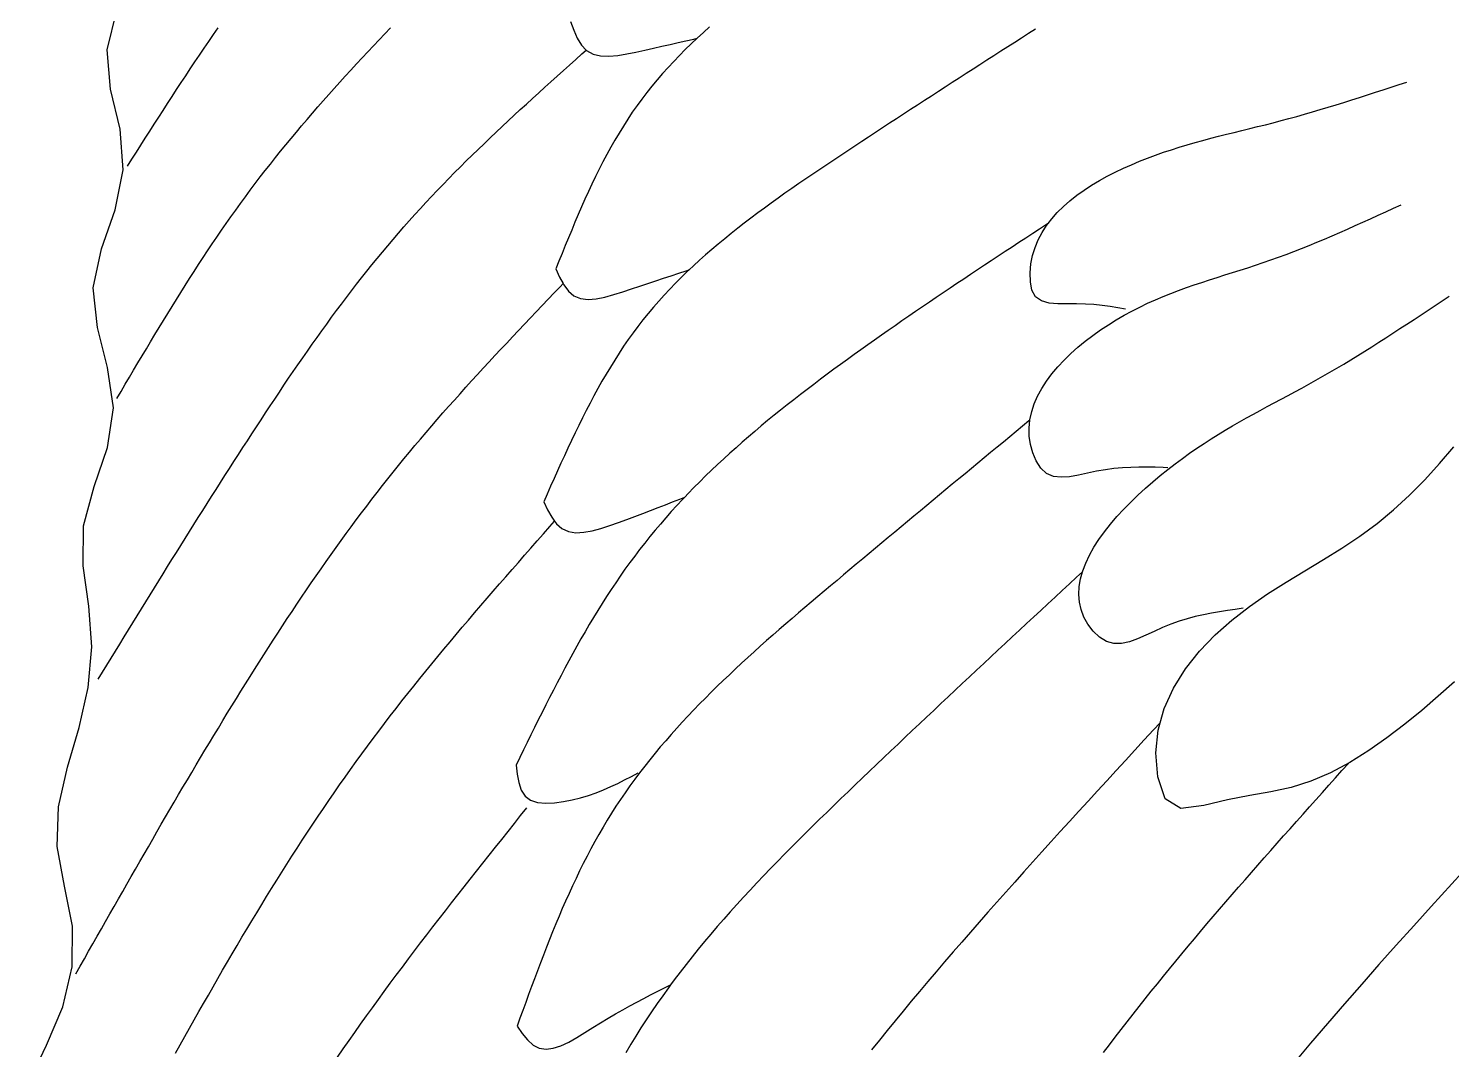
# Model space of a CAD drawing. Extents: x -3475 to 3475, y -2114 to 2114.
# Drawn here: x 105.1 to 361.3, y 473.8 to 657.7 of the extents above; entities that cross this region are included whole.
import ezdxf

# ---------------------------------------------------------------- set-up
doc = ezdxf.new("R2010")
doc.units = 0
doc.header["$MEASUREMENT"] = 0
doc.layers.get('0').update_dxf_attribs({"linetype": 'CONTINUOUS'})

msp = doc.modelspace()

# ---------------------------------------------------------------- linework, layer by layer
for p, q in [((119.24, 653.83), (120.99, 660.9)), ((202.66, 658.91), (203.24, 657.37)), ((137.53, 655.33), (138.37, 656.56)), ((138.37, 656.56), (139.21, 657.79)), ((168.19, 655.61), (169.22, 656.69)), ((169.22, 656.69), (170.25, 657.77)), ((203.24, 657.37), (203.88, 655.93)), ((226.6, 656.93), (225.49, 655.91)), ((227.71, 657.94), (226.6, 656.93)), ((285.16, 656.74), (283.91, 655.94)), ((286.41, 657.54), (285.16, 656.74)), ((119.81, 646.71), (119.24, 653.83)), ((135.86, 652.87), (136.69, 654.1)), ((136.69, 654.1), (137.53, 655.33)), ((166.15, 653.45), (167.17, 654.53)), ((167.17, 654.53), (168.19, 655.61)), ((203.88, 655.93), (204.63, 654.67)), ((204.63, 654.67), (205.49, 653.76)), ((204.72, 653.07), (205.49, 653.76)), ((205.49, 653.76), (205.57, 653.68)), ((205.57, 653.68), (206.72, 653.05)), ((214.45, 653.4), (216.06, 653.76)), ((216.06, 653.76), (217.62, 654.1)), ((217.62, 654.1), (219.13, 654.44)), ((219.13, 654.44), (220.61, 654.78)), ((220.61, 654.78), (222.04, 655.1)), ((222.04, 655.1), (223.46, 655.43)), ((223.34, 653.84), (222.29, 652.78)), ((224.41, 654.88), (223.34, 653.84)), ((223.46, 655.43), (224.85, 655.75)), ((225.48, 655.9), (224.41, 654.88)), ((224.85, 655.75), (225.48, 655.9)), ((225.49, 655.91), (225.48, 655.9)), ((280.16, 653.54), (278.91, 652.74)), ((281.41, 654.34), (280.16, 653.54)), ((282.66, 655.14), (281.41, 654.34)), ((283.91, 655.94), (282.66, 655.14)), ((134.2, 650.39), (135.03, 651.63)), ((135.03, 651.63), (135.86, 652.87)), ((163.11, 650.17), (164.12, 651.26)), ((164.12, 651.26), (165.13, 652.36)), ((165.13, 652.36), (166.15, 653.45)), ((201.38, 650.07), (202.49, 651.07)), ((202.49, 651.07), (203.6, 652.07)), ((203.6, 652.07), (204.72, 653.07)), ((206.72, 653.05), (208.07, 652.73)), ((208.07, 652.73), (209.56, 652.67)), ((209.56, 652.67), (211.16, 652.8)), ((211.16, 652.8), (212.8, 653.07)), ((212.8, 653.07), (214.45, 653.4)), ((221.26, 651.71), (220.25, 650.62)), ((222.29, 652.78), (221.26, 651.71)), ((276.41, 651.13), (275.16, 650.33)), ((277.66, 651.93), (276.41, 651.13)), ((278.91, 652.74), (277.66, 651.93)), ((132.56, 647.91), (133.38, 649.15)), ((133.38, 649.15), (134.2, 650.39)), ((161.11, 647.97), (162.11, 649.07)), ((162.11, 649.07), (163.11, 650.17)), ((199.15, 648.07), (200.26, 649.07)), ((200.26, 649.07), (201.38, 650.07)), ((218.29, 648.4), (217.34, 647.27)), ((219.26, 649.52), (218.29, 648.4)), ((220.25, 650.62), (219.26, 649.52)), ((272.66, 648.71), (271.41, 647.91)), ((273.91, 649.52), (272.66, 648.71)), ((275.16, 650.33), (273.91, 649.52)), ((121.55, 639.5), (119.81, 646.71)), ((130.93, 645.41), (131.74, 646.66)), ((131.74, 646.66), (132.56, 647.91)), ((159.12, 645.75), (160.11, 646.86)), ((160.11, 646.86), (161.11, 647.97)), ((195.83, 645.06), (196.94, 646.07)), ((196.94, 646.07), (198.04, 647.07)), ((198.04, 647.07), (199.15, 648.07)), ((216.42, 646.12), (215.52, 644.95)), ((217.34, 647.27), (216.42, 646.12)), ((268.91, 646.29), (267.65, 645.48)), ((270.16, 647.1), (268.91, 646.29)), ((271.41, 647.91), (270.16, 647.1)), ((346.2, 645.7), (347.62, 646.16)), ((347.62, 646.16), (349.04, 646.62)), ((349.04, 646.62), (350.46, 647.08)), ((350.46, 647.08), (351.88, 647.54)), ((351.88, 647.54), (353.3, 648.01)), ((129.31, 642.91), (130.12, 644.16)), ((130.12, 644.16), (130.93, 645.41)), ((156.18, 642.4), (157.16, 643.52)), ((157.16, 643.52), (158.14, 644.64)), ((158.14, 644.64), (159.12, 645.75)), ((193.63, 643.04), (194.73, 644.05)), ((194.73, 644.05), (195.83, 645.06)), ((214.65, 643.76), (213.8, 642.56)), ((215.52, 644.95), (214.65, 643.76)), ((265.15, 643.86), (263.9, 643.04)), ((266.4, 644.67), (265.15, 643.86)), ((267.65, 645.48), (266.4, 644.67)), ((337.69, 643.05), (339.11, 643.48)), ((339.11, 643.48), (340.53, 643.91)), ((340.53, 643.91), (341.94, 644.35)), ((341.94, 644.35), (343.36, 644.8)), ((343.36, 644.8), (344.78, 645.25)), ((344.78, 645.25), (346.2, 645.7)), ((127.69, 640.41), (128.5, 641.66)), ((128.5, 641.66), (129.31, 642.91)), ((154.25, 640.14), (155.22, 641.27)), ((155.22, 641.27), (156.18, 642.4)), ((190.35, 639.99), (191.44, 641.01)), ((191.44, 641.01), (192.53, 642.03)), ((192.53, 642.03), (193.63, 643.04)), ((212.98, 641.33), (212.18, 640.09)), ((213.8, 642.56), (212.98, 641.33)), ((261.39, 641.41), (260.13, 640.59)), ((262.64, 642.22), (261.39, 641.41)), ((263.9, 643.04), (262.64, 642.22)), ((329.22, 640.69), (330.63, 641.06)), ((330.63, 641.06), (332.04, 641.44)), ((332.04, 641.44), (333.45, 641.83)), ((333.45, 641.83), (334.87, 642.23)), ((334.87, 642.23), (336.28, 642.64)), ((336.28, 642.64), (337.69, 643.05)), ((122.13, 632.18), (121.55, 639.5)), ((126.08, 637.9), (126.89, 639.15)), ((126.89, 639.15), (127.69, 640.41)), ((152.35, 637.86), (153.3, 639)), ((153.3, 639), (154.25, 640.14)), ((188.18, 637.94), (189.26, 638.97)), ((189.26, 638.97), (190.35, 639.99)), ((211.4, 638.83), (210.65, 637.56)), ((212.18, 640.09), (211.4, 638.83)), ((257.62, 638.94), (256.36, 638.11)), ((258.88, 639.76), (257.62, 638.94)), ((260.13, 640.59), (258.88, 639.76)), ((317.96, 637.88), (319.37, 638.24)), ((319.37, 638.24), (320.78, 638.6)), ((320.78, 638.6), (322.18, 638.95)), ((322.18, 638.95), (323.59, 639.29)), ((323.59, 639.29), (325, 639.63)), ((325, 639.63), (326.41, 639.98)), ((326.41, 639.98), (327.81, 640.33)), ((327.81, 640.33), (329.22, 640.69)), ((124.48, 635.39), (125.28, 636.64)), ((125.28, 636.64), (126.08, 637.9)), ((150.46, 635.56), (151.4, 636.71)), ((151.4, 636.71), (152.35, 637.86)), ((184.96, 634.84), (186.03, 635.88)), ((186.03, 635.88), (187.1, 636.91)), ((187.1, 636.91), (188.18, 637.94)), ((209.92, 636.27), (209.2, 634.96)), ((210.65, 637.56), (209.92, 636.27)), ((252.59, 635.62), (251.33, 634.79)), ((253.85, 636.46), (252.59, 635.62)), ((255.11, 637.29), (253.85, 636.46)), ((256.36, 638.11), (255.11, 637.29)), ((309.44, 635.35), (310.87, 635.82)), ((310.87, 635.82), (312.29, 636.28)), ((312.29, 636.28), (313.71, 636.71)), ((313.71, 636.71), (315.13, 637.11)), ((315.13, 637.11), (316.54, 637.5)), ((316.54, 637.5), (317.96, 637.88)), ((122.87, 632.87), (123.67, 634.13)), ((123.67, 634.13), (124.48, 635.39)), ((147.7, 632.08), (148.61, 633.24)), ((148.61, 633.24), (149.53, 634.41)), ((149.53, 634.41), (150.46, 635.56)), ((182.84, 632.74), (183.9, 633.79)), ((183.9, 633.79), (184.96, 634.84)), ((208.51, 633.65), (207.83, 632.32)), ((209.2, 634.96), (208.51, 633.65)), ((248.81, 633.11), (247.55, 632.27)), ((250.07, 633.95), (248.81, 633.11)), ((251.33, 634.79), (250.07, 633.95)), ((302.23, 632.47), (303.68, 633.12)), ((303.68, 633.12), (305.13, 633.73)), ((305.13, 633.73), (306.57, 634.3)), ((306.57, 634.3), (308.01, 634.84)), ((308.01, 634.84), (309.44, 635.35)), ((120.67, 625.01), (122.13, 632.18)), ((145.89, 629.73), (146.79, 630.91)), ((146.79, 630.91), (147.7, 632.08)), ((179.71, 629.56), (180.75, 630.63)), ((180.75, 630.63), (181.79, 631.69)), ((181.79, 631.69), (182.84, 632.74)), ((207.17, 630.98), (206.52, 629.63)), ((207.83, 632.32), (207.17, 630.98)), ((245.04, 630.56), (243.78, 629.71)), ((246.29, 631.42), (245.04, 630.56)), ((247.55, 632.27), (246.29, 631.42)), ((297.91, 630.26), (299.33, 631.04)), ((299.33, 631.04), (300.78, 631.77)), ((300.78, 631.77), (302.23, 632.47)), ((144.11, 627.35), (144.99, 628.54)), ((144.99, 628.54), (145.89, 629.73)), ((177.65, 627.41), (178.68, 628.49)), ((178.68, 628.49), (179.71, 629.56)), ((205.89, 628.27), (205.27, 626.9)), ((206.52, 629.63), (205.89, 628.27)), ((241.29, 627.97), (240.05, 627.1)), ((242.54, 628.84), (241.29, 627.97)), ((243.78, 629.71), (242.54, 628.84)), ((293.86, 627.62), (295.17, 628.55)), ((295.17, 628.55), (296.52, 629.43)), ((296.52, 629.43), (297.91, 630.26)), ((142.37, 624.95), (143.23, 626.16)), ((143.23, 626.16), (144.11, 627.35)), ((175.63, 625.24), (176.64, 626.33)), ((176.64, 626.33), (177.65, 627.41)), ((204.65, 625.53), (204.05, 624.15)), ((205.27, 626.9), (204.65, 625.53)), ((237.6, 625.32), (236.38, 624.43)), ((238.82, 626.21), (237.6, 625.32)), ((240.05, 627.1), (238.82, 626.21)), ((290.33, 624.52), (291.44, 625.61)), ((291.44, 625.61), (292.61, 626.64)), ((292.61, 626.64), (293.86, 627.62)), ((350.85, 625.28), (352.23, 625.92)), ((118.22, 617.99), (120.67, 625.01)), ((140.65, 622.53), (141.51, 623.74)), ((141.51, 623.74), (142.37, 624.95)), ((172.65, 621.92), (173.63, 623.03)), ((173.63, 623.03), (174.63, 624.14)), ((174.63, 624.14), (175.63, 625.24)), ((204.05, 624.15), (203.46, 622.76)), ((235.17, 623.52), (233.97, 622.6)), ((236.38, 624.43), (235.17, 623.52)), ((288.69, 622.55), (289.32, 623.38)), ((289.32, 623.38), (290.33, 624.52)), ((343.96, 622.15), (345.34, 622.77)), ((345.34, 622.77), (346.72, 623.39)), ((346.72, 623.39), (348.1, 624.02)), ((348.1, 624.02), (349.48, 624.65)), ((349.48, 624.65), (350.85, 625.28)), ((138.97, 620.09), (139.81, 621.31)), ((139.81, 621.31), (140.65, 622.53)), ((170.7, 619.67), (171.67, 620.8)), ((171.67, 620.8), (172.65, 621.92)), ((202.88, 621.36), (202.3, 619.96)), ((203.46, 622.76), (202.88, 621.36)), ((231.6, 620.74), (230.43, 619.8)), ((232.78, 621.68), (231.6, 620.74)), ((233.97, 622.6), (232.78, 621.68)), ((285.9, 620.73), (284.66, 619.92)), ((287.15, 621.54), (285.9, 620.73)), ((286.89, 619.59), (287.59, 620.91)), ((288.39, 622.36), (287.15, 621.54)), ((287.59, 620.91), (288.4, 622.18)), ((288.69, 622.55), (288.39, 622.36)), ((288.4, 622.18), (288.69, 622.55)), ((338.45, 619.74), (339.83, 620.33)), ((339.83, 620.33), (341.21, 620.93)), ((341.21, 620.93), (342.59, 621.53)), ((342.59, 621.53), (343.96, 622.15)), ((116.71, 610.97), (118.22, 617.99)), ((137.32, 617.62), (138.14, 618.86)), ((138.14, 618.86), (138.97, 620.09)), ((168.79, 617.39), (169.74, 618.54)), ((169.74, 618.54), (170.7, 619.67)), ((201.72, 618.56), (201.15, 617.16)), ((202.3, 619.96), (201.72, 618.56)), ((228.13, 617.87), (227, 616.89)), ((229.27, 618.84), (228.13, 617.87)), ((230.43, 619.8), (229.27, 618.84)), ((282.18, 618.29), (280.93, 617.47)), ((283.42, 619.1), (282.18, 618.29)), ((284.66, 619.92), (283.42, 619.1)), ((285.88, 616.76), (286.32, 618.21)), ((286.32, 618.21), (286.89, 619.59)), ((332.93, 617.5), (334.31, 618.04)), ((334.31, 618.04), (335.69, 618.59)), ((335.69, 618.59), (337.07, 619.16)), ((337.07, 619.16), (338.45, 619.74)), ((134.88, 613.9), (135.68, 615.14)), ((135.68, 615.14), (136.5, 616.39)), ((136.5, 616.39), (137.32, 617.62)), ((165.97, 613.93), (166.9, 615.09)), ((166.9, 615.09), (167.84, 616.24)), ((167.84, 616.24), (168.79, 617.39)), ((200.58, 615.75), (200.02, 614.34)), ((201.15, 617.16), (200.58, 615.75)), ((225.89, 615.9), (224.79, 614.89)), ((227, 616.89), (225.89, 615.9)), ((278.45, 615.83), (277.21, 615.01)), ((279.69, 616.65), (278.45, 615.83)), ((280.93, 617.47), (279.69, 616.65)), ((285.45, 613.66), (285.59, 615.24)), ((285.59, 615.24), (285.88, 616.76)), ((326.03, 615.01), (327.41, 615.48)), ((327.41, 615.48), (328.8, 615.96)), ((328.8, 615.96), (330.18, 616.45)), ((330.18, 616.45), (331.55, 616.97)), ((331.55, 616.97), (332.93, 617.5)), ((133.28, 611.39), (134.08, 612.65)), ((134.08, 612.65), (134.88, 613.9)), ((164.13, 611.59), (165.05, 612.76)), ((165.05, 612.76), (165.97, 613.93)), ((200.02, 614.34), (200.7, 612.88)), ((200.7, 612.88), (201.34, 611.7)), ((218.05, 612.22), (219.44, 612.68)), ((219.44, 612.68), (220.81, 613.12)), ((220.81, 613.12), (222.16, 613.56)), ((222.64, 612.84), (221.59, 611.79)), ((222.16, 613.56), (223.48, 613.99)), ((223.7, 613.87), (222.64, 612.84)), ((223.48, 613.99), (224.01, 614.16)), ((224.01, 614.16), (223.7, 613.87)), ((224.79, 614.89), (224.01, 614.16)), ((273.49, 612.53), (272.25, 611.7)), ((274.73, 613.36), (273.49, 612.53)), ((275.97, 614.19), (274.73, 613.36)), ((277.21, 615.01), (275.97, 614.19)), ((285.48, 612.03), (285.45, 613.66)), ((317.74, 612.38), (319.12, 612.82)), ((319.12, 612.82), (320.51, 613.26)), ((320.51, 613.26), (321.89, 613.69)), ((321.89, 613.69), (323.27, 614.13)), ((323.27, 614.13), (324.65, 614.57)), ((324.65, 614.57), (326.03, 615.01)), ((117.46, 603.83), (116.71, 610.97)), ((131.7, 608.87), (132.49, 610.13)), ((132.49, 610.13), (133.28, 611.39)), ((162.32, 609.22), (163.22, 610.41)), ((163.22, 610.41), (164.13, 611.59)), ((198.66, 608.9), (199.73, 610.02)), ((199.73, 610.02), (200.81, 611.14)), ((200.81, 611.14), (201.34, 611.7)), ((201.34, 611.7), (201.44, 611.51)), ((201.44, 611.51), (202.28, 610.36)), ((202.28, 610.36), (203.28, 609.51)), ((210.46, 609.73), (212.06, 610.24)), ((212.06, 610.24), (213.63, 610.76)), ((213.63, 610.76), (215.14, 611.26)), ((215.14, 611.26), (216.61, 611.75)), ((216.61, 611.75), (218.05, 612.22)), ((220.56, 610.73), (219.55, 609.65)), ((221.59, 611.79), (220.56, 610.73)), ((269.77, 610.04), (268.53, 609.2)), ((271.01, 610.87), (269.77, 610.04)), ((272.25, 611.7), (271.01, 610.87)), ((285.77, 610.52), (285.48, 612.03)), ((286.42, 609.32), (285.77, 610.52)), ((309.39, 609.39), (310.78, 609.95)), ((310.78, 609.95), (312.18, 610.48)), ((312.18, 610.48), (313.57, 610.99)), ((313.57, 610.99), (314.96, 611.47)), ((314.96, 611.47), (316.35, 611.93)), ((316.35, 611.93), (317.74, 612.38)), ((130.13, 606.34), (130.91, 607.61)), ((130.91, 607.61), (131.7, 608.87)), ((160.53, 606.84), (161.42, 608.03)), ((161.42, 608.03), (162.32, 609.22)), ((196.51, 606.65), (197.59, 607.78)), ((197.59, 607.78), (198.66, 608.9)), ((203.28, 609.51), (204.48, 609.03)), ((204.48, 609.03), (205.83, 608.87)), ((205.83, 608.87), (207.3, 608.98)), ((207.3, 608.98), (208.86, 609.29)), ((208.86, 609.29), (210.46, 609.73)), ((217.59, 607.44), (216.64, 606.32)), ((218.56, 608.55), (217.59, 607.44)), ((219.55, 609.65), (218.56, 608.55)), ((266.06, 607.52), (264.82, 606.68)), ((267.3, 608.37), (266.06, 607.52)), ((268.53, 609.2), (267.3, 608.37)), ((287.47, 608.58), (286.42, 609.32)), ((288.86, 608.21), (287.47, 608.58)), ((290.45, 608.09), (288.86, 608.21)), ((292.14, 608.09), (290.45, 608.09)), ((293.81, 608.09), (292.14, 608.09)), ((295.4, 608.03), (293.81, 608.09)), ((296.94, 607.92), (295.4, 608.03)), ((298.42, 607.76), (296.94, 607.92)), ((299.85, 607.56), (298.42, 607.76)), ((301.26, 607.34), (299.85, 607.56)), ((303.78, 606.77), (305.18, 607.49)), ((305.18, 607.49), (306.59, 608.16)), ((306.59, 608.16), (307.99, 608.8)), ((307.99, 608.8), (309.39, 609.39)), ((357.11, 606.93), (358.38, 607.77)), ((358.38, 607.77), (359.65, 608.62)), ((359.65, 608.62), (360.93, 609.46)), ((128.58, 603.8), (129.36, 605.07)), ((129.36, 605.07), (130.13, 606.34)), ((158.76, 604.43), (159.64, 605.64)), ((159.64, 605.64), (160.53, 606.84)), ((194.38, 604.4), (195.44, 605.53)), ((195.44, 605.53), (196.51, 606.65)), ((215.71, 605.17), (214.81, 604.01)), ((216.64, 606.32), (215.71, 605.17)), ((262.35, 604.98), (261.12, 604.13)), ((263.59, 605.83), (262.35, 604.98)), ((264.82, 606.68), (263.59, 605.83)), ((299.54, 604.3), (300.95, 605.18)), ((300.95, 605.18), (302.37, 606)), ((302.64, 607.1), (301.26, 607.34)), ((302.37, 606), (303.78, 606.77)), ((353.3, 604.43), (354.57, 605.26)), ((354.57, 605.26), (355.84, 606.09)), ((355.84, 606.09), (357.11, 606.93)), ((119.28, 596.59), (117.46, 603.83)), ((127.04, 601.25), (127.81, 602.53)), ((127.81, 602.53), (128.58, 603.8)), ((157.02, 602.01), (157.89, 603.22)), ((157.89, 603.22), (158.76, 604.43)), ((192.24, 602.15), (193.31, 603.27)), ((193.31, 603.27), (194.38, 604.4)), ((213.93, 602.83), (213.07, 601.63)), ((214.81, 604.01), (213.93, 602.83)), ((258.66, 602.41), (257.43, 601.55)), ((259.89, 603.27), (258.66, 602.41)), ((261.12, 604.13), (259.89, 603.27)), ((295.36, 601.34), (296.73, 602.38)), ((296.73, 602.38), (298.13, 603.37)), ((298.13, 603.37), (299.54, 604.3)), ((349.49, 601.96), (350.76, 602.78)), ((350.76, 602.78), (352.03, 603.6)), ((352.03, 603.6), (353.3, 604.43)), ((125.52, 598.7), (126.28, 599.98)), ((126.28, 599.98), (127.04, 601.25)), ((155.3, 599.57), (156.16, 600.79)), ((156.16, 600.79), (157.02, 602.01)), ((189.06, 598.75), (190.12, 599.88)), ((190.12, 599.88), (191.18, 601.01)), ((191.18, 601.01), (192.24, 602.15)), ((212.23, 600.42), (211.42, 599.18)), ((213.07, 601.63), (212.23, 600.42)), ((254.97, 599.81), (253.75, 598.93)), ((256.2, 600.68), (254.97, 599.81)), ((257.43, 601.55), (256.2, 600.68)), ((292.76, 599.11), (294.04, 600.25)), ((294.04, 600.25), (295.36, 601.34)), ((345.69, 599.55), (346.96, 600.35)), ((346.96, 600.35), (348.22, 601.15)), ((348.22, 601.15), (349.49, 601.96)), ((123.99, 596.14), (124.75, 597.42)), ((124.75, 597.42), (125.52, 598.7)), ((153.59, 597.11), (154.44, 598.34)), ((154.44, 598.34), (155.3, 599.57)), ((186.96, 596.47), (188.01, 597.61)), ((188.01, 597.61), (189.06, 598.75)), ((210.62, 597.94), (209.84, 596.68)), ((211.42, 599.18), (210.62, 597.94)), ((251.3, 597.16), (250.09, 596.27)), ((252.52, 598.05), (251.3, 597.16)), ((253.75, 598.93), (252.52, 598.05)), ((290.4, 596.71), (291.54, 597.93)), ((291.54, 597.93), (292.76, 599.11)), ((340.65, 596.48), (341.91, 597.23)), ((341.91, 597.23), (343.17, 597.99)), ((343.17, 597.99), (344.43, 598.77)), ((344.43, 598.77), (345.69, 599.55)), ((120.37, 589.33), (119.28, 596.59)), ((122.48, 593.57), (123.23, 594.85)), ((123.23, 594.85), (123.99, 596.14)), ((151.07, 593.41), (151.91, 594.65)), ((151.91, 594.65), (152.75, 595.88)), ((152.75, 595.88), (153.59, 597.11)), ((184.86, 594.18), (185.91, 595.33)), ((185.91, 595.33), (186.96, 596.47)), ((209.08, 595.41), (208.33, 594.12)), ((209.84, 596.68), (209.08, 595.41)), ((248.87, 595.37), (247.66, 594.47)), ((250.09, 596.27), (248.87, 595.37)), ((288.38, 594.15), (289.34, 595.45)), ((289.34, 595.45), (290.4, 596.71)), ((336.88, 594.29), (338.13, 595.01)), ((338.13, 595.01), (339.39, 595.73)), ((339.39, 595.73), (340.65, 596.48)), ((120.96, 591.01), (121.72, 592.29)), ((121.72, 592.29), (122.48, 593.57)), ((149.4, 590.92), (150.23, 592.17)), ((150.23, 592.17), (151.07, 593.41)), ((182.79, 591.88), (183.82, 593.03)), ((183.82, 593.03), (184.86, 594.18)), ((207.6, 592.82), (206.89, 591.51)), ((208.33, 594.12), (207.6, 592.82)), ((245.26, 592.65), (244.06, 591.73)), ((246.46, 593.56), (245.26, 592.65)), ((247.66, 594.47), (246.46, 593.56)), ((286.79, 591.46), (287.53, 592.82)), ((287.53, 592.82), (288.38, 594.15)), ((331.88, 591.56), (333.13, 592.23)), ((333.13, 592.23), (334.38, 592.9)), ((334.38, 592.9), (335.63, 593.59)), ((335.63, 593.59), (336.88, 594.29)), ((147.75, 588.43), (148.58, 589.68)), ((148.58, 589.68), (149.4, 590.92)), ((179.7, 588.41), (180.72, 589.57)), ((180.72, 589.57), (181.75, 590.73)), ((181.75, 590.73), (182.79, 591.88)), ((206.18, 590.19), (205.5, 588.86)), ((206.89, 591.51), (206.18, 590.19)), ((241.69, 589.87), (240.51, 588.93)), ((242.87, 590.8), (241.69, 589.87)), ((244.06, 591.73), (242.87, 590.8)), ((285.72, 588.65), (286.18, 590.06)), ((286.18, 590.06), (286.79, 591.46)), ((326.89, 588.88), (328.14, 589.55)), ((328.14, 589.55), (329.39, 590.22)), ((329.39, 590.22), (330.64, 590.89)), ((330.64, 590.89), (331.88, 591.56)), ((119.29, 582.21), (120.37, 589.33)), ((146.11, 585.93), (146.93, 587.18)), ((146.93, 587.18), (147.75, 588.43)), ((177.67, 586.07), (178.68, 587.24)), ((178.68, 587.24), (179.7, 588.41)), ((204.82, 587.53), (204.15, 586.18)), ((205.5, 588.86), (204.82, 587.53)), ((238.17, 587.03), (237.02, 586.07)), ((239.34, 587.99), (238.17, 587.03)), ((240.51, 588.93), (239.34, 587.99)), ((285.22, 586.97), (284.07, 586.02)), ((285.4, 587.11), (285.22, 586.97)), ((285.26, 585.74), (285.4, 587.11)), ((285.4, 587.11), (285.41, 587.2)), ((285.41, 587.2), (285.72, 588.65)), ((323.12, 586.8), (324.38, 587.51)), ((324.38, 587.51), (325.64, 588.2)), ((325.64, 588.2), (326.89, 588.88)), ((144.48, 583.42), (145.29, 584.68)), ((145.29, 584.68), (146.11, 585.93)), ((175.65, 583.72), (176.66, 584.9)), ((176.66, 584.9), (177.67, 586.07)), ((203.49, 584.82), (202.84, 583.46)), ((204.15, 586.18), (203.49, 584.82)), ((235.87, 585.1), (234.73, 584.13)), ((237.02, 586.07), (235.87, 585.1)), ((282.92, 585.08), (281.77, 584.13)), ((284.07, 586.02), (282.92, 585.08)), ((285.28, 584.26), (285.26, 585.74)), ((318.04, 583.75), (319.32, 584.55)), ((319.32, 584.55), (320.59, 585.32)), ((320.59, 585.32), (321.86, 586.07)), ((321.86, 586.07), (323.12, 586.8)), ((116.91, 575.18), (119.29, 582.21)), ((142.86, 580.91), (143.67, 582.17)), ((143.67, 582.17), (144.48, 583.42)), ((173.66, 581.34), (174.66, 582.53)), ((174.66, 582.53), (175.65, 583.72)), ((202.2, 582.1), (201.57, 580.72)), ((202.84, 583.46), (202.2, 582.1)), ((232.47, 582.15), (231.36, 581.15)), ((233.6, 583.14), (232.47, 582.15)), ((234.73, 584.13), (233.6, 583.14)), ((279.48, 582.23), (278.33, 581.28)), ((280.62, 583.18), (279.48, 582.23)), ((281.77, 584.13), (280.62, 583.18)), ((285.5, 582.76), (285.28, 584.26)), ((285.91, 581.25), (285.5, 582.76)), ((314.16, 581.16), (315.46, 582.06)), ((315.46, 582.06), (316.76, 582.92)), ((316.76, 582.92), (318.04, 583.75)), ((359.15, 579.3), (361.73, 582.3)), ((141.24, 578.4), (142.05, 579.66)), ((142.05, 579.66), (142.86, 580.91)), ((171.7, 578.95), (172.68, 580.15)), ((172.68, 580.15), (173.66, 581.34)), ((200.94, 579.35), (200.32, 577.97)), ((201.57, 580.72), (200.94, 579.35)), ((230.25, 580.14), (229.16, 579.13)), ((231.36, 581.15), (230.25, 580.14)), ((276.03, 579.38), (274.88, 578.43)), ((277.18, 580.33), (276.03, 579.38)), ((278.33, 581.28), (277.18, 580.33)), ((286.53, 579.78), (285.91, 581.25)), ((287.36, 578.5), (286.53, 579.78)), ((310.22, 578.22), (311.54, 579.24)), ((311.54, 579.24), (312.86, 580.23)), ((312.86, 580.23), (314.16, 581.16)), ((356.5, 576.39), (359.15, 579.3)), ((139.64, 575.88), (140.44, 577.14)), ((140.44, 577.14), (141.24, 578.4)), ((169.76, 576.54), (170.72, 577.75)), ((170.72, 577.75), (171.7, 578.95)), ((200.32, 577.97), (199.7, 576.58)), ((227, 577.06), (225.94, 576.02)), ((228.08, 578.1), (227, 577.06)), ((229.16, 579.13), (228.08, 578.1)), ((273.73, 577.48), (272.58, 576.53)), ((274.88, 578.43), (273.73, 577.48)), ((288.39, 577.53), (287.36, 578.5)), ((289.62, 576.99), (288.39, 577.53)), ((291.02, 576.82), (289.62, 576.99)), ((292.53, 576.92), (291.02, 576.82)), ((294.13, 577.2), (292.53, 576.92)), ((295.77, 577.56), (294.13, 577.2)), ((297.39, 577.92), (295.77, 577.56)), ((298.99, 578.2), (297.39, 577.92)), ((300.54, 578.4), (298.99, 578.2)), ((302.07, 578.54), (300.54, 578.4)), ((303.57, 578.62), (302.07, 578.54)), ((305.04, 578.66), (303.57, 578.62)), ((306.5, 578.66), (305.04, 578.66)), ((307.95, 578.63), (306.5, 578.66)), ((307.54, 576.02), (308.88, 577.14)), ((309.39, 578.59), (307.95, 578.63)), ((308.88, 577.14), (310.22, 578.22)), ((310.21, 578.55), (309.39, 578.59)), ((114.96, 568.11), (116.91, 575.18)), ((138.04, 573.37), (138.84, 574.63)), ((138.84, 574.63), (139.64, 575.88)), ((166.9, 572.88), (167.85, 574.1)), ((167.85, 574.1), (168.8, 575.32)), ((168.8, 575.32), (169.76, 576.54)), ((199.08, 575.2), (198.47, 573.81)), ((199.7, 576.58), (199.08, 575.2)), ((224.89, 574.96), (223.86, 573.89)), ((225.94, 576.02), (224.89, 574.96)), ((270.27, 574.63), (269.12, 573.67)), ((271.42, 575.58), (270.27, 574.63)), ((272.58, 576.53), (271.42, 575.58)), ((304.86, 573.62), (306.19, 574.84)), ((306.19, 574.84), (307.54, 576.02)), ((353.76, 573.61), (356.5, 576.39)), ((136.44, 570.84), (137.24, 572.11)), ((137.24, 572.11), (138.04, 573.37)), ((165.02, 570.41), (165.96, 571.65)), ((165.96, 571.65), (166.9, 572.88)), ((198.47, 573.81), (197.85, 572.42)), ((197.85, 572.42), (198.55, 570.97)), ((218.43, 571.36), (219.76, 571.88)), ((219.76, 571.88), (221.06, 572.38)), ((221.82, 571.73), (220.82, 570.64)), ((221.06, 572.38), (222.35, 572.89)), ((222.83, 572.82), (221.82, 571.73)), ((222.35, 572.89), (223.23, 573.23)), ((223.23, 573.23), (222.83, 572.82)), ((223.86, 573.89), (223.23, 573.23)), ((266.82, 571.76), (265.67, 570.81)), ((267.97, 572.72), (266.82, 571.76)), ((269.12, 573.67), (267.97, 572.72)), ((302.29, 571.07), (303.56, 572.36)), ((303.56, 572.36), (304.86, 573.62)), ((350.9, 570.97), (353.76, 573.61)), ((134.85, 568.32), (135.64, 569.58)), ((135.64, 569.58), (136.44, 570.84)), ((163.17, 567.93), (164.09, 569.17)), ((164.09, 569.17), (165.02, 570.41)), ((198.55, 570.97), (199.29, 569.62)), ((199.29, 569.62), (199.79, 568.92)), ((211.3, 568.7), (212.81, 569.25)), ((212.81, 569.25), (214.27, 569.79)), ((214.27, 569.79), (215.69, 570.32)), ((215.69, 570.32), (217.08, 570.85)), ((217.08, 570.85), (218.43, 571.36)), ((219.83, 569.53), (218.86, 568.41)), ((220.82, 570.64), (219.83, 569.53)), ((264.52, 569.85), (263.36, 568.89)), ((265.67, 570.81), (264.52, 569.85)), ((299.91, 568.39), (301.07, 569.74)), ((301.07, 569.74), (302.29, 571.07)), ((347.92, 568.5), (350.9, 570.97)), ((114.88, 560.91), (114.96, 568.11)), ((133.27, 565.8), (134.06, 567.06)), ((134.06, 567.06), (134.85, 568.32)), ((161.34, 565.43), (162.26, 566.68)), ((162.26, 566.68), (163.17, 567.93)), ((196.68, 565.38), (197.81, 566.67)), ((197.81, 566.67), (198.95, 567.96)), ((198.95, 567.96), (199.79, 568.92)), ((199.79, 568.92), (200.13, 568.45)), ((200.13, 568.45), (201.11, 567.58)), ((201.11, 567.58), (202.28, 567.05)), ((202.28, 567.05), (203.6, 566.85)), ((203.6, 566.85), (205.04, 566.92)), ((205.04, 566.92), (206.57, 567.2)), ((206.57, 567.2), (208.15, 567.63)), ((208.15, 567.63), (209.73, 568.15)), ((209.73, 568.15), (211.3, 568.7)), ((217.91, 567.28), (216.96, 566.14)), ((218.86, 568.41), (217.91, 567.28)), ((261.06, 566.97), (259.9, 566.01)), ((262.21, 567.93), (261.06, 566.97)), ((263.36, 568.89), (262.21, 567.93)), ((297.82, 565.63), (298.82, 567.02)), ((298.82, 567.02), (299.91, 568.39)), ((344.8, 566.2), (347.92, 568.5)), ((131.69, 563.27), (132.48, 564.53)), ((132.48, 564.53), (133.27, 565.8)), ((159.54, 562.91), (160.44, 564.17)), ((160.44, 564.17), (161.34, 565.43)), ((194.41, 562.8), (195.54, 564.09)), ((195.54, 564.09), (196.68, 565.38)), ((215.12, 563.82), (214.23, 562.65)), ((216.04, 564.99), (215.12, 563.82)), ((216.96, 566.14), (216.04, 564.99)), ((257.6, 564.09), (256.44, 563.12)), ((258.75, 565.05), (257.6, 564.09)), ((259.9, 566.01), (258.75, 565.05)), ((296.12, 562.8), (296.92, 564.22)), ((296.92, 564.22), (297.82, 565.63)), ((338.26, 562), (341.57, 564.06)), ((341.57, 564.06), (344.8, 566.2)), ((130.11, 560.74), (130.9, 562)), ((130.9, 562), (131.69, 563.27)), ((157.75, 560.37), (158.64, 561.64)), ((158.64, 561.64), (159.54, 562.91)), ((192.15, 560.22), (193.28, 561.51)), ((193.28, 561.51), (194.41, 562.8)), ((213.35, 561.46), (212.48, 560.26)), ((214.23, 562.65), (213.35, 561.46)), ((255.29, 562.15), (254.13, 561.19)), ((256.44, 563.12), (255.29, 562.15)), ((294.91, 559.96), (295.45, 561.38)), ((295.45, 561.38), (296.12, 562.8)), ((334.9, 559.97), (338.26, 562)), ((115.9, 553.61), (114.88, 560.91)), ((128.54, 558.21), (129.32, 559.47)), ((129.32, 559.47), (130.11, 560.74)), ((155.99, 557.82), (156.87, 559.1)), ((156.87, 559.1), (157.75, 560.37)), ((189.89, 557.63), (191.02, 558.92)), ((191.02, 558.92), (192.15, 560.22)), ((211.63, 559.05), (210.8, 557.83)), ((212.48, 560.26), (211.63, 559.05)), ((251.82, 559.25), (250.66, 558.27)), ((252.97, 560.22), (251.82, 559.25)), ((254.13, 561.19), (252.97, 560.22)), ((293.79, 558.82), (292.51, 557.63)), ((294.87, 559.82), (293.79, 558.82)), ((294.51, 558.54), (294.87, 559.82)), ((294.87, 559.82), (294.91, 559.96)), ((331.54, 557.93), (334.9, 559.97)), ((126.97, 555.67), (127.75, 556.94)), ((127.75, 556.94), (128.54, 558.21)), ((154.24, 555.25), (155.11, 556.54)), ((155.11, 556.54), (155.99, 557.82)), ((187.64, 555.03), (188.76, 556.33)), ((188.76, 556.33), (189.89, 557.63)), ((209.97, 556.59), (209.16, 555.35)), ((210.8, 557.83), (209.97, 556.59)), ((248.35, 556.32), (247.19, 555.34)), ((249.5, 557.3), (248.35, 556.32)), ((250.66, 558.27), (249.5, 557.3)), ((291.22, 556.44), (289.94, 555.25)), ((292.51, 557.63), (291.22, 556.44)), ((294.2, 555.74), (294.27, 557.13)), ((294.27, 557.13), (294.51, 558.54)), ((328.21, 555.81), (331.54, 557.93)), ((116.44, 546.28), (115.9, 553.61)), ((125.4, 553.14), (126.18, 554.41)), ((126.18, 554.41), (126.97, 555.67)), ((152.52, 552.67), (153.38, 553.96)), ((153.38, 553.96), (154.24, 555.25)), ((185.4, 552.43), (186.52, 553.73)), ((186.52, 553.73), (187.64, 555.03)), ((208.37, 554.1), (207.58, 552.84)), ((209.16, 555.35), (208.37, 554.1)), ((246.03, 554.36), (244.87, 553.38)), ((247.19, 555.34), (246.03, 554.36)), ((288.65, 554.05), (287.37, 552.86)), ((289.94, 555.25), (288.65, 554.05)), ((294.32, 554.36), (294.2, 555.74)), ((294.62, 553), (294.32, 554.36)), ((324.95, 553.56), (328.21, 555.81)), ((123.84, 550.61), (124.62, 551.87)), ((124.62, 551.87), (125.4, 553.14)), ((150.81, 550.08), (151.66, 551.38)), ((151.66, 551.38), (152.52, 552.67)), ((183.18, 549.81), (184.29, 551.12)), ((184.29, 551.12), (185.4, 552.43)), ((206.81, 551.57), (206.05, 550.29)), ((207.58, 552.84), (206.81, 551.57)), ((242.57, 551.41), (241.42, 550.42)), ((243.72, 552.4), (242.57, 551.41)), ((244.87, 553.38), (243.72, 552.4)), ((286.08, 551.67), (284.79, 550.47)), ((287.37, 552.86), (286.08, 551.67)), ((295.14, 551.66), (294.62, 553)), ((295.86, 550.35), (295.14, 551.66)), ((313.73, 551.35), (312.26, 550.9)), ((315.19, 551.74), (313.73, 551.35)), ((316.64, 552.07), (315.19, 551.74)), ((318.09, 552.36), (316.64, 552.07)), ((319.52, 552.61), (318.09, 552.36)), ((318.76, 548.45), (321.79, 551.12)), ((320.96, 552.83), (319.52, 552.61)), ((322.39, 553.03), (320.96, 552.83)), ((321.79, 551.12), (324.95, 553.56)), ((323.82, 553.23), (322.39, 553.03)), ((122.27, 548.07), (123.06, 549.34)), ((123.06, 549.34), (123.84, 550.61)), ((149.11, 547.48), (149.96, 548.78)), ((149.96, 548.78), (150.81, 550.08)), ((180.97, 547.19), (182.07, 548.5)), ((182.07, 548.5), (183.18, 549.81)), ((205.29, 549.01), (204.55, 547.72)), ((206.05, 550.29), (205.29, 549.01)), ((240.27, 549.42), (239.12, 548.42)), ((241.42, 550.42), (240.27, 549.42)), ((283.51, 549.28), (282.22, 548.08)), ((284.79, 550.47), (283.51, 549.28)), ((296.81, 549.11), (295.86, 550.35)), ((297.92, 548.05), (296.81, 549.11)), ((307.78, 549.08), (306.28, 548.37)), ((309.29, 549.77), (307.78, 549.08)), ((310.78, 550.37), (309.29, 549.77)), ((312.26, 550.9), (310.78, 550.37)), ((315.94, 545.51), (318.76, 548.45)), ((115.82, 538.99), (116.44, 546.28)), ((120.71, 545.54), (121.49, 546.8)), ((121.49, 546.8), (122.27, 548.07)), ((147.44, 544.87), (148.27, 546.17)), ((148.27, 546.17), (149.11, 547.48)), ((179.87, 545.87), (180.97, 547.19)), ((203.82, 546.42), (203.09, 545.11)), ((204.55, 547.72), (203.82, 546.42)), ((236.85, 546.41), (235.72, 545.39)), ((237.99, 547.42), (236.85, 546.41)), ((239.12, 548.42), (237.99, 547.42)), ((280.94, 546.88), (279.65, 545.69)), ((282.22, 548.08), (280.94, 546.88)), ((299.17, 547.28), (297.92, 548.05)), ((300.49, 546.92), (299.17, 547.28)), ((301.88, 546.92), (300.49, 546.92)), ((303.31, 547.22), (301.88, 546.92)), ((304.78, 547.73), (303.31, 547.22)), ((306.28, 548.37), (304.78, 547.73)), ((119.15, 543), (119.93, 544.27)), ((119.93, 544.27), (120.71, 545.54)), ((145.77, 542.24), (146.6, 543.56)), ((146.6, 543.56), (147.44, 544.87)), ((177.69, 543.23), (178.78, 544.55)), ((178.78, 544.55), (179.87, 545.87)), ((202.38, 543.8), (201.67, 542.48)), ((203.09, 545.11), (202.38, 543.8)), ((233.48, 543.35), (232.37, 542.32)), ((234.6, 544.37), (233.48, 543.35)), ((235.72, 545.39), (234.6, 544.37)), ((278.37, 544.49), (277.08, 543.29)), ((279.65, 545.69), (278.37, 544.49)), ((313.4, 542.31), (315.94, 545.51)), ((117.59, 540.46), (118.37, 541.73)), ((118.37, 541.73), (119.15, 543)), ((144.12, 539.61), (144.95, 540.93)), ((144.95, 540.93), (145.77, 542.24)), ((175.52, 540.57), (176.6, 541.9)), ((176.6, 541.9), (177.69, 543.23)), ((200.96, 541.16), (200.27, 539.83)), ((201.67, 542.48), (200.96, 541.16)), ((231.27, 541.28), (230.18, 540.24)), ((232.37, 542.32), (231.27, 541.28)), ((274.51, 540.89), (273.22, 539.68)), ((275.8, 542.09), (274.51, 540.89)), ((277.08, 543.29), (275.8, 542.09)), ((311.24, 538.86), (313.4, 542.31)), ((114.16, 531.77), (115.82, 538.99)), ((142.49, 536.97), (143.3, 538.29)), ((143.3, 538.29), (144.12, 539.61)), ((173.38, 537.89), (174.45, 539.23)), ((174.45, 539.23), (175.52, 540.57)), ((199.58, 538.5), (198.9, 537.16)), ((200.27, 539.83), (199.58, 538.5)), ((229.09, 539.19), (228.02, 538.13)), ((230.18, 540.24), (229.09, 539.19)), ((271.94, 538.48), (270.65, 537.27)), ((273.22, 539.68), (271.94, 538.48)), ((309.57, 535.18), (311.24, 538.86)), ((361.87, 540.01), (358.95, 537.4)), ((140.86, 534.32), (141.67, 535.65)), ((141.67, 535.65), (142.49, 536.97)), ((171.26, 535.2), (172.32, 536.55)), ((172.32, 536.55), (173.38, 537.89)), ((198.22, 535.82), (197.54, 534.48)), ((198.9, 537.16), (198.22, 535.82)), ((225.9, 536), (224.85, 534.92)), ((226.95, 537.07), (225.9, 536)), ((228.02, 538.13), (226.95, 537.07)), ((269.37, 536.06), (268.08, 534.85)), ((270.65, 537.27), (269.37, 536.06)), ((358.95, 537.4), (355.96, 534.84)), ((140.05, 533), (140.86, 534.32)), ((169.17, 532.49), (170.21, 533.85)), ((170.21, 533.85), (171.26, 535.2)), ((196.87, 533.13), (196.2, 531.78)), ((197.54, 534.48), (196.87, 533.13)), ((223.82, 533.83), (222.8, 532.74)), ((224.85, 534.92), (223.82, 533.83)), ((266.8, 533.64), (265.51, 532.43)), ((268.08, 534.85), (266.8, 533.64)), ((308.86, 532.63), (309.57, 535.18)), ((355.96, 534.84), (352.89, 532.35)), ((112.1, 524.6), (114.16, 531.77)), ((138.44, 530.34), (139.25, 531.67)), ((139.25, 531.67), (140.05, 533)), ((167.1, 529.76), (168.13, 531.13)), ((168.13, 531.13), (169.17, 532.49)), ((196.2, 531.78), (195.54, 530.43)), ((220.79, 530.52), (219.81, 529.39)), ((221.79, 531.63), (220.79, 530.52)), ((222.8, 532.74), (221.79, 531.63)), ((264.22, 531.22), (262.94, 530)), ((265.51, 532.43), (264.22, 531.22)), ((307.68, 531.36), (305.98, 529.52)), ((308.86, 532.63), (307.68, 531.36)), ((308.06, 527.19), (308.48, 531.29)), ((308.48, 531.29), (308.86, 532.63)), ((352.89, 532.35), (349.7, 529.92)), ((136.84, 527.69), (137.64, 529.02)), ((137.64, 529.02), (138.44, 530.34)), ((165.06, 527), (166.08, 528.38)), ((166.08, 528.38), (167.1, 529.76)), ((194.87, 529.08), (194.21, 527.72)), ((195.54, 530.43), (194.87, 529.08)), ((218.84, 528.26), (217.89, 527.12)), ((219.81, 529.39), (218.84, 528.26)), ((261.65, 528.78), (260.37, 527.56)), ((262.94, 530), (261.65, 528.78)), ((305.98, 529.52), (304.29, 527.68)), ((349.7, 529.92), (346.41, 527.6)), ((135.25, 525.02), (136.05, 526.35)), ((136.05, 526.35), (136.84, 527.69)), ((163.06, 524.23), (164.06, 525.62)), ((164.06, 525.62), (165.06, 527)), ((193.55, 526.37), (192.89, 525.01)), ((194.21, 527.72), (193.55, 526.37)), ((216.95, 525.96), (216.03, 524.8)), ((217.89, 527.12), (216.95, 525.96)), ((259.08, 526.34), (257.79, 525.12)), ((260.37, 527.56), (259.08, 526.34)), ((302.6, 525.85), (300.91, 524.02)), ((304.29, 527.68), (302.6, 525.85)), ((308.41, 522.9), (308.06, 527.19)), ((343.02, 525.46), (339.55, 523.6)), ((346.41, 527.6), (343.02, 525.46)), ((110.49, 517.46), (112.1, 524.6)), ((133.67, 522.35), (134.46, 523.69)), ((134.46, 523.69), (135.25, 525.02)), ((161.08, 521.43), (162.06, 522.83)), ((162.06, 522.83), (163.06, 524.23)), ((192.89, 525.01), (193.09, 523.39)), ((193.09, 523.39), (193.36, 521.85)), ((212.41, 522.33), (213.63, 522.96)), ((213.63, 522.96), (214.84, 523.59)), ((215.12, 523.62), (214.23, 522.44)), ((216.03, 524.8), (215.12, 523.62)), ((256.51, 523.89), (255.22, 522.66)), ((257.79, 525.12), (256.51, 523.89)), ((300.91, 524.02), (299.23, 522.18)), ((309.74, 518.91), (308.41, 522.9)), ((339.55, 523.6), (336.02, 522.08)), ((340.42, 522.69), (341.59, 524)), ((341.59, 524), (342.76, 525.3)), ((132.1, 519.68), (132.88, 521.02)), ((132.88, 521.02), (133.67, 522.35)), ((160.1, 520.02), (161.08, 521.43)), ((193.36, 521.85), (193.8, 520.5)), ((193.8, 520.5), (194.48, 519.41)), ((207.3, 520.02), (208.63, 520.55)), ((208.63, 520.55), (209.92, 521.12)), ((209.92, 521.12), (211.17, 521.71)), ((211.17, 521.71), (212.41, 522.33)), ((213.36, 521.24), (212.5, 520.03)), ((214.23, 522.44), (213.36, 521.24)), ((253.94, 521.43), (252.65, 520.19)), ((255.22, 522.66), (253.94, 521.43)), ((297.55, 520.35), (295.87, 518.52)), ((299.23, 522.18), (297.55, 520.35)), ((332.45, 520.99), (328.79, 520.21)), ((336.02, 522.08), (332.45, 520.99)), ((338.08, 520.08), (339.25, 521.39)), ((339.25, 521.39), (340.42, 522.69)), ((130.53, 517.01), (131.31, 518.34)), ((131.31, 518.34), (132.1, 519.68)), ((158.16, 517.19), (159.13, 518.61)), ((159.13, 518.61), (160.1, 520.02)), ((194.48, 519.41), (195.47, 518.66)), ((195.47, 518.66), (196.75, 518.26)), ((196.75, 518.26), (198.22, 518.12)), ((198.22, 518.12), (199.81, 518.2)), ((199.81, 518.2), (201.43, 518.42)), ((201.43, 518.42), (202.99, 518.73)), ((202.99, 518.73), (204.49, 519.11)), ((204.49, 519.11), (205.92, 519.54)), ((205.92, 519.54), (207.3, 520.02)), ((211.67, 518.81), (210.85, 517.58)), ((212.5, 520.03), (211.67, 518.81)), ((250.08, 517.72), (248.8, 516.48)), ((251.37, 518.96), (250.08, 517.72)), ((252.65, 520.19), (251.37, 518.96)), ((295.87, 518.52), (294.19, 516.69)), ((312.59, 517.15), (309.74, 518.91)), ((316.7, 517.74), (312.59, 517.15)), ((320.97, 518.77), (316.7, 517.74)), ((324.99, 519.54), (320.97, 518.77)), ((328.79, 520.21), (324.99, 519.54)), ((335.74, 517.47), (336.91, 518.77)), ((336.91, 518.77), (338.08, 520.08)), ((110.21, 510.34), (110.49, 517.46)), ((128.97, 514.33), (129.75, 515.67)), ((129.75, 515.67), (130.53, 517.01)), ((156.25, 514.35), (157.2, 515.77)), ((157.2, 515.77), (158.16, 517.19)), ((192.56, 514.47), (193.69, 515.89)), ((193.69, 515.89), (194.83, 517.32)), ((210.05, 516.33), (209.28, 515.07)), ((210.85, 517.58), (210.05, 516.33)), ((247.52, 515.23), (246.25, 513.98)), ((248.8, 516.48), (247.52, 515.23)), ((294.19, 516.69), (292.53, 514.86)), ((333.41, 514.85), (334.58, 516.16)), ((334.58, 516.16), (335.74, 517.47)), ((127.42, 511.64), (128.19, 512.99)), ((128.19, 512.99), (128.97, 514.33)), ((154.37, 511.48), (155.31, 512.92)), ((155.31, 512.92), (156.25, 514.35)), ((190.28, 511.62), (191.42, 513.05)), ((191.42, 513.05), (192.56, 514.47)), ((208.52, 513.8), (207.77, 512.52)), ((209.28, 515.07), (208.52, 513.8)), ((244.97, 512.72), (243.71, 511.46)), ((246.25, 513.98), (244.97, 512.72)), ((290.86, 513.04), (289.21, 511.21)), ((292.53, 514.86), (290.86, 513.04)), ((331.08, 512.23), (332.24, 513.54)), ((332.24, 513.54), (333.41, 514.85)), ((111.55, 503.19), (110.21, 510.34)), ((125.87, 508.96), (126.64, 510.3)), ((126.64, 510.3), (127.42, 511.64)), ((152.5, 508.6), (153.43, 510.04)), ((153.43, 510.04), (154.37, 511.48)), ((188.01, 508.77), (189.15, 510.2)), ((189.15, 510.2), (190.28, 511.62)), ((207.05, 511.22), (206.34, 509.92)), ((207.77, 512.52), (207.05, 511.22)), ((242.45, 510.2), (241.19, 508.93)), ((243.71, 511.46), (242.45, 510.2)), ((289.21, 511.21), (287.56, 509.39)), ((328.76, 509.61), (329.92, 510.92)), ((329.92, 510.92), (331.08, 512.23)), ((124.32, 506.27), (125.1, 507.62)), ((125.1, 507.62), (125.87, 508.96)), ((151.58, 507.15), (152.5, 508.6)), ((186.88, 507.34), (188.01, 508.77)), ((205.65, 508.6), (204.97, 507.28)), ((206.34, 509.92), (205.65, 508.6)), ((239.94, 507.66), (238.7, 506.38)), ((241.19, 508.93), (239.94, 507.66)), ((285.92, 507.57), (284.28, 505.76)), ((287.56, 509.39), (285.92, 507.57)), ((326.44, 506.98), (327.6, 508.29)), ((327.6, 508.29), (328.76, 509.61)), ((367.17, 509.97), (357.68, 499.56)), ((122.78, 503.58), (123.55, 504.93)), ((123.55, 504.93), (124.32, 506.27)), ((149.75, 504.25), (150.66, 505.7)), ((150.66, 505.7), (151.58, 507.15)), ((184.62, 504.48), (185.75, 505.91)), ((185.75, 505.91), (186.88, 507.34)), ((204.31, 505.94), (203.66, 504.6)), ((204.97, 507.28), (204.31, 505.94)), ((237.46, 505.09), (236.23, 503.8)), ((238.7, 506.38), (237.46, 505.09)), ((284.28, 505.76), (282.66, 503.94)), ((324.14, 504.34), (325.29, 505.66)), ((325.29, 505.66), (326.44, 506.98)), ((112.97, 495.97), (111.55, 503.19)), ((122.02, 502.24), (122.78, 503.58)), ((147.94, 501.33), (148.84, 502.79)), ((148.84, 502.79), (149.75, 504.25)), ((182.37, 501.62), (183.49, 503.05)), ((183.49, 503.05), (184.62, 504.48)), ((203.03, 503.25), (202.41, 501.89)), ((203.66, 504.6), (203.03, 503.25)), ((235.02, 502.5), (233.81, 501.19)), ((236.23, 503.8), (235.02, 502.5)), ((282.66, 503.94), (281.04, 502.13)), ((321.84, 501.7), (322.99, 503.02)), ((322.99, 503.02), (324.14, 504.34)), ((120.48, 499.54), (121.25, 500.89)), ((121.25, 500.89), (122.02, 502.24)), ((146.15, 498.4), (147.05, 499.87)), ((147.05, 499.87), (147.94, 501.33)), ((180.13, 498.75), (181.25, 500.19)), ((181.25, 500.19), (182.37, 501.62)), ((201.79, 500.52), (201.19, 499.15)), ((202.41, 501.89), (201.79, 500.52)), ((232.61, 499.88), (231.42, 498.56)), ((233.81, 501.19), (232.61, 499.88)), ((279.44, 500.32), (277.84, 498.52)), ((281.04, 502.13), (279.44, 500.32)), ((319.56, 499.04), (320.7, 500.37)), ((320.7, 500.37), (321.84, 501.7)), ((118.95, 496.85), (119.72, 498.2)), ((119.72, 498.2), (120.48, 499.54)), ((145.26, 496.93), (146.15, 498.4)), ((177.9, 495.87), (179.01, 497.31)), ((179.01, 497.31), (180.13, 498.75)), ((200.6, 497.77), (200.02, 496.38)), ((201.19, 499.15), (200.6, 497.77)), ((230.25, 497.23), (229.09, 495.9)), ((231.42, 498.56), (230.25, 497.23)), ((277.84, 498.52), (276.26, 496.72)), ((317.28, 496.38), (318.42, 497.71)), ((318.42, 497.71), (319.56, 499.04)), ((357.68, 499.56), (354.53, 496.07)), ((112.95, 488.65), (112.97, 495.97)), ((117.42, 494.16), (118.18, 495.5)), ((118.18, 495.5), (118.95, 496.85)), ((143.5, 493.98), (144.38, 495.46)), ((144.38, 495.46), (145.26, 496.93)), ((176.79, 494.43), (177.9, 495.87)), ((199.45, 494.99), (198.89, 493.59)), ((200.02, 496.38), (199.45, 494.99)), ((229.09, 495.9), (227.94, 494.55)), ((274.68, 494.92), (273.12, 493.13)), ((276.26, 496.72), (274.68, 494.92)), ((315.03, 493.71), (316.15, 495.05)), ((316.15, 495.05), (317.28, 496.38)), ((354.53, 496.07), (351.38, 492.58)), ((115.89, 491.46), (116.66, 492.81)), ((116.66, 492.81), (117.42, 494.16)), ((141.76, 491.02), (142.63, 492.5)), ((142.63, 492.5), (143.5, 493.98)), ((174.58, 491.53), (175.68, 492.98)), ((175.68, 492.98), (176.79, 494.43)), ((198.34, 492.18), (197.79, 490.78)), ((198.89, 493.59), (198.34, 492.18)), ((226.8, 493.2), (225.68, 491.84)), ((227.94, 494.55), (226.8, 493.2)), ((273.12, 493.13), (271.57, 491.34)), ((312.78, 491.03), (313.9, 492.37)), ((313.9, 492.37), (315.03, 493.71)), ((351.38, 492.58), (348.26, 489.08)), ((114.36, 488.77), (115.13, 490.11)), ((115.13, 490.11), (115.89, 491.46)), ((140.02, 488.05), (140.89, 489.54)), ((140.89, 489.54), (141.76, 491.02)), ((172.39, 488.63), (173.48, 490.08)), ((173.48, 490.08), (174.58, 491.53)), ((197.79, 490.78), (197.25, 489.37)), ((224.57, 490.47), (223.48, 489.09)), ((225.68, 491.84), (224.57, 490.47)), ((270.04, 489.56), (268.51, 487.78)), ((271.57, 491.34), (270.04, 489.56)), ((310.56, 488.33), (311.67, 489.68)), ((311.67, 489.68), (312.78, 491.03)), ((111.24, 481.48), (112.95, 488.65)), ((113.6, 487.42), (114.36, 488.77)), ((139.16, 486.57), (140.02, 488.05)), ((170.21, 485.71), (171.3, 487.17)), ((171.3, 487.17), (172.39, 488.63)), ((196.71, 487.95), (196.18, 486.53)), ((197.25, 489.37), (196.71, 487.95)), ((222.4, 487.7), (221.34, 486.3)), ((223.48, 489.09), (222.4, 487.7)), ((268.51, 487.78), (267.01, 486)), ((308.35, 485.62), (309.45, 486.98)), ((309.45, 486.98), (310.56, 488.33)), ((348.26, 489.08), (345.16, 485.55)), ((137.45, 483.59), (138.31, 485.08)), ((138.31, 485.08), (139.16, 486.57)), ((169.13, 484.24), (170.21, 485.71)), ((195.65, 485.11), (195.12, 483.69)), ((196.18, 486.53), (195.65, 485.11)), ((218.3, 484.22), (219.5, 484.82)), ((220.3, 484.89), (219.27, 483.47)), ((219.5, 484.82), (220.67, 485.4)), ((220.67, 485.4), (220.3, 484.89)), ((221.34, 486.3), (220.67, 485.4)), ((220.67, 485.4), (220.7, 485.41)), ((267.01, 486), (265.51, 484.23)), ((307.25, 484.26), (308.35, 485.62)), ((345.16, 485.55), (342.07, 482.01)), ((135.75, 480.6), (136.6, 482.09)), ((136.6, 482.09), (137.45, 483.59)), ((166.99, 481.3), (168.06, 482.78)), ((168.06, 482.78), (169.13, 484.24)), ((194.6, 482.26), (194.08, 480.83)), ((195.12, 483.69), (194.6, 482.26)), ((213.35, 481.64), (214.61, 482.32)), ((214.61, 482.32), (215.85, 482.97)), ((215.85, 482.97), (217.08, 483.6)), ((217.08, 483.6), (218.3, 484.22)), ((218.27, 482.04), (217.28, 480.59)), ((219.27, 483.47), (218.27, 482.04)), ((264.04, 482.46), (262.58, 480.7)), ((265.51, 484.23), (264.04, 482.46)), ((305.07, 481.53), (306.16, 482.89)), ((306.16, 482.89), (307.25, 484.26)), ((342.07, 482.01), (339, 478.46)), ((108.32, 474.56), (111.24, 481.48)), ((134.91, 479.1), (135.75, 480.6)), ((164.87, 478.35), (165.93, 479.83)), ((165.93, 479.83), (166.99, 481.3)), ((193.57, 479.41), (193.05, 477.98)), ((194.08, 480.83), (193.57, 479.41)), ((208.07, 478.59), (209.43, 479.42)), ((209.43, 479.42), (210.76, 480.19)), ((210.76, 480.19), (212.07, 480.94)), ((212.07, 480.94), (213.35, 481.64)), ((217.28, 480.59), (216.31, 479.14)), ((262.58, 480.7), (261.13, 478.95)), ((302.92, 478.78), (303.99, 480.15)), ((303.99, 480.15), (305.07, 481.53)), ((133.23, 476.11), (134.07, 477.61)), ((134.07, 477.61), (134.91, 479.1)), ((162.78, 475.37), (163.82, 476.86)), ((163.82, 476.86), (164.87, 478.35)), ((193.05, 477.98), (193.97, 476.68)), ((193.97, 476.68), (194.92, 475.5)), ((203.79, 475.93), (205.24, 476.82)), ((205.24, 476.82), (206.67, 477.73)), ((206.67, 477.73), (208.07, 478.59)), ((215.36, 477.67), (214.44, 476.2)), ((216.31, 479.14), (215.36, 477.67)), ((259.7, 477.2), (258.29, 475.45)), ((261.13, 478.95), (259.7, 477.2)), ((300.78, 476.01), (301.85, 477.4)), ((301.85, 477.4), (302.92, 478.78)), ((339, 478.46), (335.96, 474.89)), ((105.05, 467.77), (108.32, 474.56)), ((131.55, 473.11), (132.39, 474.61)), ((132.39, 474.61), (133.23, 476.11)), ((161.74, 473.88), (162.78, 475.37)), ((194.92, 475.5), (195.93, 474.57)), ((195.93, 474.57), (197.04, 473.99)), ((199.56, 474), (200.93, 474.45)), ((200.93, 474.45), (202.35, 475.11)), ((202.35, 475.11), (203.79, 475.93)), ((213.53, 474.71), (212.65, 473.2)), ((214.44, 476.2), (213.53, 474.71)), ((258.29, 475.45), (256.9, 473.72)), ((298.67, 473.23), (299.72, 474.62)), ((299.72, 474.62), (300.78, 476.01)), ((335.96, 474.89), (332.93, 471.3)), ((160.71, 472.38), (161.74, 473.88)), ((197.04, 473.99), (198.26, 473.82)), ((198.26, 473.82), (199.56, 474))]:
    msp.add_line(p, q)

doc.saveas('drawing.dxf')
